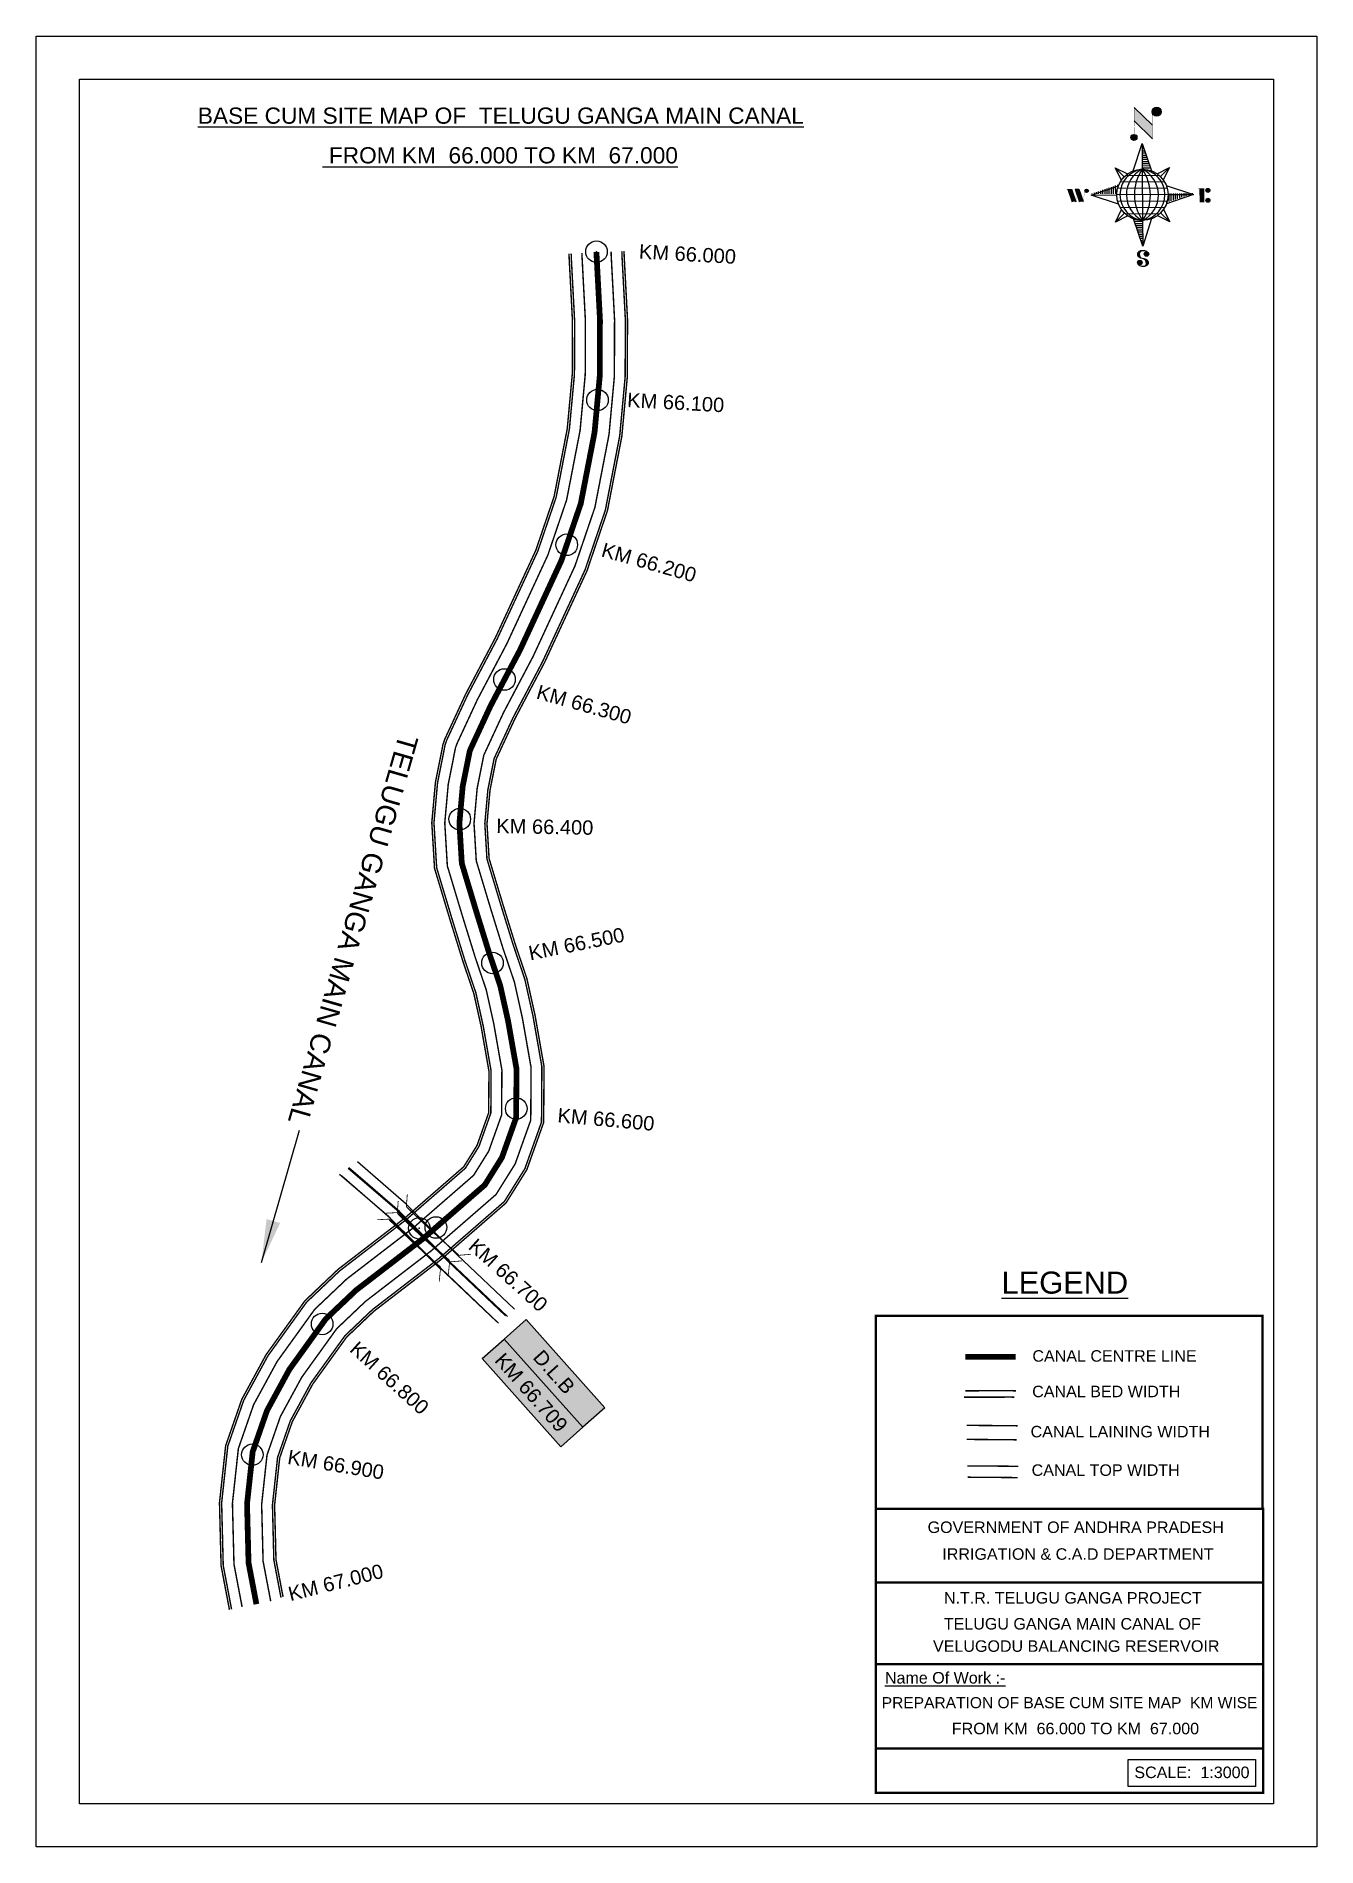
# Model space of a CAD drawing. Header units: inches. Extents: x 263073 to 263964, y 1678353 to 1679613.
import ezdxf

# ---------------------------------------------------------------- set-up
doc = ezdxf.new("R2010")
doc.units = ezdxf.units.IN
doc.header["$MEASUREMENT"] = 0
doc.header["$PDMODE"] = 32
doc.header["$PDSIZE"] = 15
for name, color, linetype in [('AQUADUCT', 1, 'Continuous'), ('bed with', 5, 'Continuous'), ('bord', 1, 'Continuous'), ('canal', 1, 'Continuous'), ('chainage', 7, 'Continuous'), ('FRAME 025', 7, 'Continuous'), ('laying', 4, 'Continuous'), ('lining', 4, 'Continuous'), ('ROAD', 6, 'Continuous'), ('SLB', 11, 'Continuous'), ('Stu coo', 3, 'Continuous'), ('TEXT', 7, 'Continuous'), ('top of bund', 1, 'Continuous'), ('V', 6, 'Continuous'), ('ZSTU', 7, 'Continuous')]:
    doc.layers.add(name, color=color, linetype=linetype)
doc.styles.get("Standard").update_dxf_attribs({"font": 'arial.ttf'})
doc.dimstyles.get("Standard").update_dxf_attribs({"dimtxt": 0.18, "dimasz": 0.18, "dimexe": 0.18, "dimexo": 0.0625, "dimgap": 0.09, "dimtad": 0, "dimtih": 1, "dimtoh": 1, "dimdec": 4, "dimzin": 0, "dimdsep": 46, "dimtxsty": 'Standard', "dimcen": 0.09, "dimadec": 0, "dimazin": 0, "dimtfac": 1, "dimtdec": 4, "dimtofl": 0, "dimtmove": 0, "dimatfit": 3, "dimfxl": 1, "dimtolj": 1, "dimtzin": 0, "dimarcsym": 0})
pattern_1 = [(267.2971131487395, (-8720374.9383359, 50637915.13839893), (10.53672553373347, -0.4974314379093613), [])]
pattern_2 = [(357.2971131487395, (-8720374.9383359, 50637915.13839893), (0.4974314379093601, 10.53672553373348), [])]

# ---------------------------------------------------------------- blocks, each defined once
blk = doc.blocks.new('FGDFGDFG6YURT')
at = {"layer": 'ROAD', "color": 1, "linetype": 'Continuous', "lineweight": 25}
for points in [[(386103.5284786596, 1482907.418250796, 0), (386134.4943898718, 1482913.048692988, 0), (386162.3338302057, 1482917.432879298, 0), (386187.03831635, 1482923.149040827, 0)], [(386104.349895274, 1482907.665549859, 0), (386135.2697901193, 1482913.287625029, 0), (386163.2020570702, 1482917.686429777, 0), (386188.0436620642, 1482923.434318075, 0)], [(386104.2356023123, 1482903.529261708, 0), (386135.1554971575, 1482909.151336877, 0), (386163.0877641085, 1482913.550141626, 0), (386187.9293691025, 1482919.298029924, 0)]]:
    blk.add_polyline3d(points, dxfattribs=at)
at = {"layer": 'SLB'}
for points, const_width in [([(386134.5918138346, 1482913.396780385), (386134.2422434629, 1482913.414116911), (386130.6310287907, 1482916.63665141)], 0.2999999999999999), ([(386134.5918138346, 1482913.396780385), (386148.2388681522, 1482915.445660189), (386161.8187230226, 1482917.900765421)], 0.4999999999999999), ([(386161.9926194173, 1482918.187514973), (386148.4127645467, 1482915.732409741), (386134.9121982792, 1482912.873264684)], 0.4999999999999999), ([(386161.8187230226, 1482917.900765421), (386162.1664906862, 1482917.940232523), (386164.805117545, 1482921.997725382)], 0.2999999999999999), ([(386134.7979053175, 1482908.736976533), (386134.4514698859, 1482908.687151922), (386131.9350661394, 1482904.552746017)], 0.2999999999999999), ([(386161.8783264555, 1482914.051226821), (386148.298471585, 1482911.59612159), (386134.7979053175, 1482908.736976533)], 0.4999999999999999), ([(386161.8783264555, 1482914.051226821), (386162.2282584353, 1482914.044326869), (386165.9340047213, 1482910.930961412)], 0.2999999999999999)]:
    blk.add_lwpolyline(points, dxfattribs=dict(at, const_width=const_width))
blk = doc.blocks.new('*X7')
at = {"color": 0, "linetype": 'Continuous'}
for p, q in [((6321.563175437702, 239.2074203663178), (6322.581924588794, 240.2261695174094)), ((6321.571094283617, 239.3921159075293), (6322.524536642279, 240.3455582661906)), ((6321.579013129532, 239.5768114487408), (6322.467148695763, 240.4649470149719)), ((6321.586931975447, 239.7615069899523), (6322.409760749248, 240.5843357637531)), ((6321.594850821361, 239.9462025311638), (6322.352372802732, 240.7037245125344)), ((6321.602769667276, 240.1308980723753), (6322.294984856217, 240.8231132613157)), ((6321.610688513191, 240.3155936135868), (6322.322610836808, 241.0275159372032)), ((6321.618607359106, 240.5002891547983), (6322.339575221931, 241.2212570176224)), ((6321.670405508729, 239.1378737420482), (6322.639312535309, 240.1067807686281)), ((6321.756101028845, 239.046792566867), (6322.694551492757, 239.9852430307802)), ((6321.767025283511, 240.8254837745006), (6322.356539607053, 241.4149980980416)), ((6321.841796548961, 238.9557113916858), (6322.784401525116, 239.8983163678416)), ((6321.927492069076, 238.8646302165046), (6322.874251557474, 239.8113897049031)), ((6322.013187589191, 238.7735490413234), (6322.964101589832, 239.7244630419646)), ((6322.075863133939, 241.3110983202248), (6322.373503992176, 241.6087391784607)), ((6322.098883109306, 238.6824678661422), (6323.053951622191, 239.637536379026)), ((6322.184578629423, 238.591386690961), (6323.143801654548, 239.5506097160875)), ((6322.270274149538, 238.5003055157798), (6323.233651686906, 239.463683053149)), ((6322.405772691616, 238.4590273625623), (6323.316199320379, 239.3694539913255)), ((6322.536564177177, 238.4130421528257), (6323.436926723143, 239.3134046987925)), ((6322.667355662737, 238.3670569430892), (6323.557654125907, 239.2573554062594)), ((6322.798147148297, 238.3210717333527), (6323.67838152867, 239.2013061137264)), ((6322.928938633857, 238.2750865236161), (6323.799108931434, 239.1452568211934)), ((6323.059730119417, 238.2291013138795), (6323.919836334197, 239.0892075286604)), ((6323.190521604977, 238.183116104143), (6324.040563736961, 239.0331582361274)), ((6323.334898284248, 238.1507160881169), (6324.161291139725, 238.9771089435944)), ((6323.500484499982, 238.1395256085544), (6324.282018542488, 238.9210596510615)), ((6323.666070715716, 238.1283351289918), (6324.389078986148, 238.8513433994243)), ((6323.83165693145, 238.1171446494292), (6324.558435473549, 238.8439231915289)), ((6324.097210919775, 238.2059219424567), (6324.727791960951, 238.8365029836336)), ((6324.341779298861, 238.2737136262468), (6324.897148448353, 238.8290827757383)), ((6324.586347677948, 238.341505310037), (6325.066504935754, 238.821662567843)), ((6324.830916057034, 238.4092969938271), (6325.235861423155, 238.8142423599477)), ((6325.075484436121, 238.4770886776172), (6325.405217910557, 238.8068221520524)), ((6325.401209342145, 238.6260368883443), (6325.574574397958, 238.7994019441571))]:
    blk.add_line(p, q, dxfattribs=at)
blk = doc.blocks.new('*X6')
at = {"color": 0, "linetype": 'Continuous'}
for p, q in [((6324.425409812192, 240.3018877878409), (6324.530098087213, 240.4065760628617)), ((6324.560821561592, 240.2605228419445), (6324.762767368324, 240.4624686486762)), ((6324.696233310992, 240.2191578960481), (6324.995436649435, 240.5183612344908)), ((6324.831645060392, 240.1777929501517), (6325.228105930546, 240.5742538203053)), ((6324.967056809793, 240.1364280042552), (6325.451206401633, 240.6205775960956)), ((6325.102468559193, 240.0950630583588), (6325.626700194168, 240.619294693334)), ((6325.231508829004, 240.0473266328736), (6325.802193986703, 240.6180117905725)), ((6325.335045025791, 239.9740861343645), (6325.976788801136, 240.6158299097086)), ((6325.438581222579, 239.9008456358553), (6326.100204563527, 240.5624689768027)), ((6325.542117419366, 239.8276051373462), (6326.223620325917, 240.5091080438968)), ((6325.645653616154, 239.754364638837), (6326.347036088308, 240.455747110991)), ((6325.749189812941, 239.6811241403279), (6326.470451850699, 240.4023861780851)), ((6325.852726009729, 239.6078836418188), (6326.593867613089, 240.3490252451792)), ((6325.951486090436, 239.5298670272285), (6326.71728337548, 240.2956643122733)), ((6326.036566250415, 239.4381704919113), (6326.840699137871, 240.2423033793674)), ((6326.121646410395, 239.346473956594), (6326.964114900262, 240.1889424464615)), ((6326.206726570374, 239.2547774212767), (6327.055858370612, 240.1039092215148)), ((6326.291806730354, 239.1630808859595), (6327.135785134496, 240.0070592901021)), ((6326.376886890333, 239.0713843506422), (6327.21571189838, 239.9102093586895)), ((6326.461967050313, 238.9796878153249), (6327.295638662264, 239.8133594272769)), ((6326.547047210292, 238.8879912800077), (6327.375565426148, 239.7165094958642)), ((6326.632127370272, 238.7962947446904), (6327.455492190032, 239.6196595644516)), ((6326.717207530251, 238.7045982093731), (6327.535418953916, 239.5228096330389)), ((6326.788410008449, 236.4777036487165), (6327.354219516036, 237.0435131563033)), ((6326.792225928501, 238.6028399123283), (6327.6153457178, 239.4259597016263)), ((6326.838137672734, 238.4719749612643), (6327.695272481684, 239.3291097702136)), ((6326.884049416966, 238.3411100102004), (6327.775199245568, 239.2322598388009)), ((6326.916746160023, 236.7828164955863), (6327.582476853365, 237.4485471889285)), ((6326.9299611612, 238.2102450591364), (6327.853734496604, 239.1340183945408)), ((6326.975872905432, 238.0793801080725), (6327.849127438164, 238.952634640804)), ((6327.003134980726, 237.9298654880686), (6327.844520379724, 238.7712508870673)), ((6327.012515933215, 237.7624697452613), (6327.839913321284, 238.5898671333306)), ((6327.021896885704, 237.5950740024541), (6327.835306262844, 238.4084833795939)), ((6327.031277838193, 237.4276782596467), (6327.830699204404, 238.2270996258572)), ((6327.040658790683, 237.2602825168395), (6327.826092145964, 238.0457158721205)), ((6327.045082311595, 237.087929342456), (6327.810734190693, 237.8535812215537))]:
    blk.add_line(p, q, dxfattribs=at)
blk = doc.blocks.new('H')
at = {"layer": 'bord', "extrusion": (0.0004278845142637609, 0.00479197890903182, 0.9999884268595202)}
h = blk.add_hatch(dxfattribs=at)
h.set_pattern_fill('LINE', color=8, scale=84.38768555040302, angle=-2.702886851260515, style=0)
h.set_pattern_definition(pattern_2)
h.paths.add_polyline_path([(-492.4668010775931, 785.5898788240738, -0.090992046448718), (-447.9625593584497, 775.2324968557805), (-486.4976985411486, 912.0312741750386)])
h = blk.add_hatch(dxfattribs=at)
h.set_pattern_fill('LINE', color=8, scale=84.38768555040302, angle=-92.70288685126052, style=0)
h.set_pattern_definition(pattern_1)
h.paths.add_polyline_path([(-624.8772989658173, 665.1175860036165, -0.09099204644210665), (-614.5199170010164, 709.6218277204316), (-751.3186943142209, 671.0866885515861)])
h = blk.add_hatch(dxfattribs=at)
h.set_pattern_fill('LINE', color=8, scale=84.38768555040302, angle=-92.70288685126052, style=0)
h.set_pattern_definition(pattern_1)
h.paths.add_polyline_path([(-245.5531129193259, 647.210278397426), (-371.9945082624909, 653.17938094493, -0.09099204644878103), (-382.3518902289215, 608.6751392250881)])
h = blk.add_hatch(dxfattribs=at)
h.set_pattern_fill('LINE', color=8, scale=84.38768555040302, angle=-2.702886851260515, style=0)
h.set_pattern_definition(pattern_2)
h.paths.add_polyline_path([(-504.4050061509479, 532.7070881242398, -0.090992046448718), (-548.909247870557, 543.064470092766), (-510.3741086877417, 406.2656927765347)])
at = {"layer": 'bord', "extrusion": (0.0004278845142637604, 0.00479197890903182, 0.9999884268595203)}
for p, q in [((-516.2384251924814, 1087.08582315594, -1217.145331720205), (-431.5311611755169, 993.9857607749291, -1216.735438367611)), ((-519.3860571105615, 1020.408509141766, -1216.824464901347), (-434.678793075087, 927.3084467682056, -1216.414571548796)), ((-538.2690597721958, 773.6536562892143, -1215.633927328097), (-487.0181812191731, 906.212239655666, -1216.291082326422)), ((-487.0181812191731, 906.212239655666, -1216.291082326422), (-492.9870239489828, 779.7722960542887, -1215.682623766277)), ((-487.0181812191731, 906.212239655666, -1216.291082326422), (-448.4827650671941, 769.4150330077391, -1215.652034309381)), ((-626.736305744329, 793.7732813858893, -1215.692487060367), (-566.811349663476, 760.1895317081362, -1215.557193835181)), ((-626.736305744329, 793.7732813858893, -1215.692487060367), (-584.1428260545363, 746.9596384149045, -1215.486379775655)), ((-598.946746484784, 730.9517588270828, -1215.4033350249), (-626.736305744329, 793.7732813858893, -1215.692487060367)), ((-421.3357812265749, 753.3219341966324, -1215.586531535218), (-358.5136001041974, 781.1110481221694, -1215.746578873753)), ((-358.5136001041974, 781.1110481221694, -1215.746578873753), (-405.3276889660046, 738.5181495659053, -1215.522440984547)), ((-358.5136001041974, 781.1110481221694, -1215.746578873753), (-392.0976094479556, 721.1868434431963, -1215.445049781629)), ((-864.6667208376457, 700.9117660832126, -1215.145683569252), (-846.8602190883248, 637.7003116968554, -1214.850391321915)), ((-846.885899517627, 700.0723706756253, -1215.149269383754), (-829.079397758178, 636.8609162860084, -1214.853977136408)), ((-829.1050781964441, 699.2329752675723, -1215.152855198257), (-811.2985764592304, 636.0215208844747, -1214.857562950931)), ((-829.1050781964441, 699.2329752675723, -1215.152855198257), (-811.3242568973801, 698.393579858588, -1215.156441012743)), ((-811.3242568973801, 698.393579858588, -1215.156441012743), (-793.5177551378147, 635.1821254740935, -1214.861148765422)), ((-751.8386587080895, 665.2704204607289, -1215.023166955395), (-615.0399729244527, 703.8051171880215, -1215.266361263119)), ((-751.8386587080895, 665.2704204607289, -1215.023166955395), (-625.3972626964678, 659.3013864478562, -1215.048666080719)), ((-619.2784603905748, 614.0198538512923, -1214.834293591338), (-751.8386587080895, 665.2704204607289, -1215.023166955395)), ((-246.0730746499612, 641.3942844460253, -1215.12516345687), (-382.8717604242847, 602.859587718267, -1214.881969149149)), ((-378.6332729603746, 692.6448510554619, -1215.314036820931), (-246.0730746499612, 641.3942844460253, -1215.12516345687)), ((-372.5144706616993, 647.363318458898, -1215.099664331546), (-246.0730746499612, 641.3942844460253, -1215.12516345687)), ((-213.4791469212505, 669.2951450282708, -1215.272811938016), (-216.710715676134, 600.8397693103179, -1214.943388670676)), ((-197.1518122339039, 599.9164343632292, -1214.947333066632), (-193.9202434780891, 668.3718100786209, -1215.276756333961)), ((-639.398133254319, 525.5536567845847, -1214.401751538512), (-605.8141239105607, 585.4778614635579, -1214.703280630637)), ((-639.398133254319, 525.5536567845847, -1214.401751538512), (-592.5840443923953, 568.1465553403832, -1214.625889427719)), ((-576.5759521321743, 553.3427707091905, -1214.561798877043), (-639.398133254319, 525.5536567845847, -1214.401751538512)), ((-510.8935521394596, 400.4524652508553, -1213.857248085843), (-549.4289682914387, 537.2496718976181, -1214.496296102879)), ((-371.1754276144202, 512.8914235194679, -1214.455843351893), (-431.1003836950404, 546.475173198618, -1214.591136577086)), ((-371.1754276144202, 512.8914235194679, -1214.455843351893), (-413.7689073036308, 559.7050664918497, -1214.661950636613)), ((-398.9649868734996, 575.7129460782744, -1214.74499538736), (-371.1754276144202, 512.8914235194679, -1214.455843351893)), ((-459.6426735860878, 533.0110486173071, -1214.514403084168), (-510.8935521394596, 400.4524652508553, -1213.857248085843)), ((-504.9247094094171, 526.8924088519998, -1214.465706645989), (-510.8935521394596, 400.4524652508553, -1213.857248085843))]:
    blk.add_line(p, q, dxfattribs=at)
at = {"layer": 'bord', "color": 8, "linetype": 'ByBlock', "extrusion": (0.0004278845142637604, 0.00479197890903182, 0.9999884268595203)}
for p, q in [((-386.4701403837535, 711.3830894059502, -1215.400477790083), (-605.4730712235323, 721.7215742594562, -1215.35631111762)), ((-410.8462962137419, 744.2142448802479, -1215.547375515144), (-578.1125475389999, 752.110393114388, -1215.51364266185)), ((-492.9872379411827, 779.772306161467, -1215.682623723144), (-504.9247094094171, 526.8924088519998, -1214.465706645989)), ((-372.5145726100891, 647.3634304928128, -1215.099664824794), (-625.3973747401615, 659.3012845208868, -1215.048665544341)), ((-378.0217974673142, 615.9429816137999, -1214.946740470406), (-622.87451776542, 627.5017590741627, -1214.897360629442)), ((-375.037429585529, 679.1629559395369, -1215.250969739694), (-619.8901498829364, 690.7217333998997, -1215.201589898729)), ((-392.4388761268347, 584.9431407540105, -1214.792019251512), (-611.441806967312, 595.2816256079823, -1214.747852579053)), ((-419.7993998112506, 554.5543218990788, -1214.634687707282), (-587.06565113744, 562.4504701336846, -1214.600954853988))]:
    blk.add_line(p, q, dxfattribs=at)
at = {"layer": 'bord', "extrusion": (0.0004278845142637604, 0.00479197890903182, 0.9999884268595203)}
for points, const_width, elevation in [([(-522.0131121619479, 959.550775259228), (-515.7175743466119, 1092.906934415961)], 1.60540055982536, -1212.142843617219), ([(-434.158262363472, 933.1277235058805), (-427.8627245295095, 1066.483882669366)], 1.60540055982536, -1212.142843617219), ([(-870.0736340994383, 707.00824508073), (-846.3658724653925, 705.889038352192)], 0.6421602239301444, -1212.142843617219), ([(-828.5594987093612, 642.6768581911618), (-855.2307305332708, 643.935965762368)], 0.6421602239301444, -1212.142843617219), ([(-828.5594987093612, 642.676858191162), (-820.953748198869, 677.9586989512691)], 0.6421602239301444, -1212.142843617223), ([(-810.7786774830411, 641.8374531447001), (-784.1074456587239, 640.5783455765209)], 0.6421602239301444, -1212.142843617222), ([(-792.9978562549747, 640.9980480956772), (-781.589230506466, 693.9208092413096)], 0.6421602239301444, -1212.142843617218), ([(-222.7385766651839, 675.5731321041832), (-173.8413183107752, 673.2647682324088)], 0.7063762463231584, -1212.142843617221), ([(-194.785239975681, 644.8497587676384), (-185.0057882997701, 644.3880859934699)], 0.7063762463231584, -1212.14284361722), ([(-177.0730277270245, 604.8086065300355), (-225.9702860934822, 607.1169704015771)], 0.7063762463231584, -1212.142843617222)]:
    blk.add_lwpolyline(points, dxfattribs=dict(at, const_width=const_width, elevation=elevation))
for points, const_width, elevation in [([(-413.6616245851993, 1073.140134249887, 1), (-397.6117714248124, 1057.729118476532, 1)], 22.25077962579039, -1212.14284361722), ([(-530.3419430367337, 949.5474510251247, 1), (-519.6420409089901, 939.2734405104861, 1)], 14.83385308386026, -1212.142843617223), ([(-775.9087905502321, 696.5833098740303, 1), (-769.4888492682775, 690.418903565154, 1)], 8.900311850316152, -1212.142843617216), ([(-177.8339587833615, 666.8757400336997, 1), (-170.7720233739972, 660.0948930920731, 1)], 9.790343035347762, -1212.142843617223), ([(-180.1423226412179, 617.9784816729323, 1), (-173.0803872516442, 611.1976347345654, 1)], 9.790343035347762, -1212.142843617219), ([(-489.8397168474219, 361.7280028313068, 1), (-498.0671858660056, 369.1142257457323, 1)], 11.05656073458609, -1212.142843617215), ([(-525.1949096693778, 321.5505605205689, 1), (-533.4223786795214, 328.9367834347616, 1)], 11.05656073458609, -1212.142843617218)]:
    blk.add_lwpolyline(points, format="xyb", close=True, dxfattribs=dict(at, const_width=const_width, elevation=elevation))
for points, elevation in [([(-537.0436544864716, 317.3909783906986), (-530.686771839954, 310.4778530870033), (-519.7848077441001, 306.8033377354246), (-504.8555995545785, 306.8996049665207), (-493.8614930827366, 309.9751672386152), (-486.3299612487816, 317.6739007300386), (-486.5193926708707, 325.7780890813514), (-490.6180678635317, 333.2605072774198), (-493.5031616341619, 336.2254691210802), (-502.816804350885, 340.8534958871466), (-522.4580017436219, 347.2728260433129), (-530.4257294404489, 351.5824209563287), (-533.6858260648524, 354.5525017987891), (-537.4013079778782, 362.629807892173), (-536.9549017110166, 373.3508360361672), (-530.0284934418471, 380.6827556172281), (-520.0052991440441, 384.0716307398478), (-503.5000552259427, 384.2213990291513), (-492.5323047870551, 379.8708521119993), (-487.1463343054379, 373.2710396641844)], -1212.142843617219), ([(-522.4539065143929, 347.5728294925347), (-526.1949835211592, 353.7751140225195), (-527.7518298353394, 360.6227161141025), (-527.9156661629893, 370.6019260344024), (-525.8991041315983, 375.4503632916039), (-521.3202371541029, 381.1640017041664), (-514.5251386848048, 384.3718976443916)], -1212.142843617221), ([(-504.8555995545785, 306.8996049665207), (-499.0047943263154, 312.3708361831504), (-496.9585419834797, 319.3942984564654), (-497.4612851235933, 326.5275708001649), (-501.2415295758961, 335.3559093211365), (-509.2361390522836, 343.1915685721062)], -1212.142843617219)]:
    blk.add_lwpolyline(points, dxfattribs=dict(at, elevation=elevation))
for centre, radius in [((-405.6366979898718, 1065.434626361347, -1212.142843617228), 22.25077962579068), ((-524.9919919744626, 944.4104457636145, -1212.142843617225), 14.83385308386045), ((-498.4359036135794, 659.1484834742021, -1212.142843617229), 126.5822129822759), ((-772.6988199003781, 693.5011067149355, -1212.142843617225), 8.900311850316273), ((-174.3029910778062, 663.4853165630027, -1212.142843617225), 9.7903430353479), ((-176.6113549475952, 614.5880582008385, -1212.142843617227), 9.7903430353479), ((-493.9534513636986, 365.4211142832808, -1212.142843617226), 11.05656073458623), ((-529.3086441806488, 325.2436719765011, -1212.142843617227), 11.05656073458623)]:
    blk.add_circle(centre, radius, dxfattribs=at)
at = {"layer": 'bord', "color": 8, "linetype": 'ByBlock', "extrusion": (0.0004278845142637604, 0.00479197890903182, 0.9999884268595203)}
for centre, radius, start, end in [((-481.5018944916621, 658.3490694805806, -1212.142843617225), 127.7124113124745, 94.925359787212, 259.6690604518324), ((-436.7958279077627, 656.2386032006533, -1212.142843617224), 140.8227119427793, 113.2864437035868, 241.3079765329169), ((-315.8862391595549, 650.5307512261786, -1212.142843617227), 222.3100112361417, 142.5891607921548, 212.0052594442485), ((-560.0761933124097, 662.0583738566748, -1212.142843617224), 140.8227119427793, 293.2864437035868, 61.30797653291689), ((-680.9857820597445, 667.7662258302183, -1212.142843617228), 222.3100112361417, 322.5891607921548, 32.00525944424854), ((-515.3701267285685, 659.9479075753505, -1212.142843617227), 127.7124113124745, 274.925359787212, 79.66906045183244)]:
    blk.add_arc(centre, radius, start, end, dxfattribs=at)
at = {"layer": 'bord', "extrusion": (0.0004278845142637604, 0.00479197890903182, 0.9999884268595203)}
for points in [[(-515.7175743148887, 1092.906934417125, -1212.142843617227), (-431.0104934413977, 999.8058030862261, -1212.142843617227), (-518.8653432401063, 1026.22885483189, -1212.142843617227), (-434.1582623484545, 933.1277235084416, -1212.142843617227)], [(-864.1466936911305, 706.7284433981881, -1212.142843617225), (-846.3658724649268, 705.889038353589, -1212.142843617225), (-846.34031992468, 643.5162632348297, -1212.142843617225), (-828.5594986876497, 642.6768581867381, -1212.142843617225)], [(-828.5850512369768, 705.049633307593, -1212.142843617229), (-810.804230031204, 704.2102282608984, -1212.142843617229), (-810.778677482168, 641.8374531481927, -1212.142843617229), (-792.9978562541016, 640.9980480994025, -1212.142843617229)], [(-193.4002216503151, 674.1881137788835, -1212.142843617225), (-196.6319310673212, 605.7319520774413, -1212.142843617225), (-212.9591249906118, 675.1114593302475, -1212.142843617225), (-216.1908344065701, 606.6552976257785, -1212.142843617225)]]:
    blk.add_solid(points, dxfattribs=at)
at = {"layer": 'bord', "extrusion": (0.0004278845142637604, 0.00479197890903182, 0.9999884268595203), "xscale": 7.977342409717546, "yscale": 7.977342408231451, "zscale": 7.977342408476333, "rotation": 138.0840426661453}
for name, p in [('*X6', (38300.50170925955, -31929.38484708802, -1212.14284361722)), ('*X7', (38314.39702652739, -31950.87734303279, -1212.142843617221))]:
    blk.add_blockref(name, p, dxfattribs=at)

msp = doc.modelspace()

# ---------------------------------------------------------------- hatches: boundary and pattern name
at = {"layer": 'ZSTU'}
h = msp.add_hatch(color=135, dxfattribs=at)
h.set_gradient(color1=(141, 177, 78), color2=(107, 135, 59), one_color=1, tint=0.3799999952316284, name='CYLINDER')
h.paths.add_polyline_path([(263398.4178185162, 1678705.901612053), (263453.2789394124, 1678644.552329895), (263468.569053166, 1678658.154104104), (263413.7079322707, 1678719.503386263)])
h.paths.add_polyline_path([(263414.3959398532, 1678693.005409224), (263440.9412198536, 1678663.165158634), (263452.1485146525, 1678673.13494014), (263425.6032346521, 1678702.975190731)], flags=24)
h = msp.add_hatch(color=252, dxfattribs=at)
h.set_gradient(color1=(167, 88, 159), color2=(127, 67, 121), one_color=1, tint=0.3799999952316284, name='CYLINDER')
h.paths.add_polyline_path([(263437.9888256582, 1678630.950555686), (263453.2789394124, 1678644.552329895), (263398.4178185163, 1678705.901612054), (263383.1277047626, 1678692.299837844)])
h.paths.add_polyline_path([(263387.4926812325, 1678690.78720116), (263435.7933030062, 1678636.491196094), (263447.2375869857, 1678646.671798355), (263398.936965212, 1678700.967803422)], flags=24)

# ---------------------------------------------------------------- linework, layer by layer
at = {"linetype": 'ByBlock'}
for points in [[(263072.9058086426, 1678352.600038801), (263072.9058086426, 1679612.600038801), (263963.9058086426, 1679612.600038801), (263963.9058086426, 1678352.600038801)], [(263933.9058086426, 1679582.600038801), (263933.9058086426, 1678382.600038801), (263102.9058086426, 1678382.600038801), (263102.9058086426, 1679582.600038801)]]:
    msp.add_lwpolyline(points, close=True, dxfattribs=at)
for p in [(263462.7442197299, 1679462.635407782), (263463.469983827, 1679359.413103018), (263442.0523927786, 1679258.684525924), (263398.7239542548, 1679164.952696542), (263367.5995038766, 1679067.74676549), (263390.3975452936, 1678967.67654895), (263406.8964358816, 1678866.316454927), (263350.9926347564, 1678783.598696334), (263350.9926347564, 1678783.598696334), (263271.8697029996, 1678716.453786675), (263223.2999546665, 1678625.459612961)]:
    msp.add_point(p)
at = {"color": 2}
msp.add_point((263339.4552745576, 1678783.02), dxfattribs=at)
at = {"layer": 'bed with', "const_width": 1}
for points in [[(263452.6178496564, 1679461.669904164), (263452.7019449449, 1679458.754734951), (263455.0074484964, 1679414.806696207), (263454.8897254913, 1679376.890078307), (263451.3266055487, 1679338.280340929), (263441.9477642089, 1679289.87880301), (263428.8708452245, 1679251.457528016), (263400.3861170183, 1679189.887064983), (263379.820509278, 1679150.84470809), (263365.5515150798, 1679120.049466111), (263364.6362340653, 1679117.403759379), (263359.5874149476, 1679092.050432005), (263357.1700320772, 1679065.083113058), (263358.9634027711, 1679035.18183818), (263369.4944480413, 1679000.182512447), (263378.2903045306, 1678971.777046351), (263386.0299490651, 1678948.944455984), (263391.2484553495, 1678925.447131233), (263396.9185932725, 1678893.151115589), (263396.7175422038, 1678861.850784312), (263387.7488851054, 1678836.693868459), (263377.227035645, 1678819.868097939), (263335.0591723438, 1678783.192516512), (263288.8073064636, 1678747.604738116), (263266.6826210179, 1678726.618235947), (263240.445664675, 1678690.198180163), (263224.1710308086, 1678660.266065035), (263213.5515455238, 1678629.718130591), (263209.4293634933, 1678591.627068154), (263210.5065116958, 1678549.202565031), (263216.151526127, 1678519.498179919)], [(263472.8984431434, 1679462.63537337), (263472.9866041702, 1679459.579265049), (263475.3091006188, 1679415.307303793), (263475.186823624, 1679375.923921693), (263471.4479435664, 1679335.409659071), (263461.6127849062, 1679284.65319699), (263447.7437038906, 1679243.904471984), (263418.5904320969, 1679180.888935017), (263398.0220398372, 1679141.84129191), (263384.4010340354, 1679112.444533888), (263384.2743150498, 1679112.078240621), (263379.7091341676, 1679089.153567995), (263377.5245170379, 1679064.782886942), (263379.085146344, 1679038.762161819), (263388.9101010738, 1679006.109487553), (263397.6022445845, 1678978.038953649), (263405.60860005, 1678954.419544016), (263411.1640937657, 1678929.404868767), (263417.2299558426, 1678894.854884411), (263416.9950069113, 1678858.277215688), (263406.1296640097, 1678827.800131541), (263392.8335134701, 1678806.537902061), (263347.9213767714, 1678767.475483489), (263302.0172426515, 1678732.155261884), (263282.0379280972, 1678713.203764053), (263257.6668844402, 1678679.373819837), (263242.7995183066, 1678652.029934966), (263233.4850035913, 1678625.235869409), (263229.7571856219, 1678590.788931847), (263230.7580374193, 1678551.369434969), (263236.0546860127, 1678523.498170593)], [(263753.5000615737, 1678665.508536465), (263751.4447411967, 1678665.536094961), (263718.6524063223, 1678665.513075575), (263718.4159529634, 1678665.522242819)], [(263754.6205157287, 1678669.913794384), (263751.4728203245, 1678669.955999847), (263719.3135795667, 1678669.933424878)]]:
    msp.add_lwpolyline(points, dxfattribs=at)
at = {"layer": 'canal', "color": 6, "const_width": 4}
for points in [[(263754.4638480262, 1678693.53047958), (263751.8623401352, 1678693.565361559), (263719.2673758995, 1678693.542480723)], [(263719.2673758995, 1678693.542480723), (263754.4638480262, 1678693.53047958)]]:
    msp.add_lwpolyline(points, dxfattribs=at)
at = {"layer": 'FRAME 025', "lineweight": -3, "const_width": 1.636994106223717}
for points in [[(263657.1065406009, 1678722.002798335), (263926.2147057754, 1678722.002798335), (263926.2147057754, 1678587.774444407), (263657.1065406009, 1678587.774444407)], [(263657.106540601, 1678587.774444407), (263926.5802410013, 1678587.774444407), (263926.5802410013, 1678390.228544637), (263657.106540601, 1678390.228544637)]]:
    msp.add_lwpolyline(points, close=True, dxfattribs=at)
for points in [[(263657.106540601, 1678536.484202366), (263926.5802410013, 1678536.484202366)], [(263657.106540601, 1678479.620407456), (263926.5802410013, 1678479.620407456)], [(263657.106540601, 1678420.98990433), (263926.5802410013, 1678420.98990433)]]:
    msp.add_lwpolyline(points, dxfattribs=at)
at = {"layer": 'lining', "const_width": 1}
for points in [[(263445.125658523, 1679461.291053684), (263445.2076127188, 1679458.450105605), (263447.5068381063, 1679414.621742665), (263447.3907976098, 1679377.247032721), (263443.8926136703, 1679339.340937675), (263434.6823624733, 1679291.809445628), (263421.8981141903, 1679254.248065959), (263393.6603848465, 1679193.211497237), (263373.0958058694, 1679154.171093378), (263358.5874070912, 1679122.859170135), (263357.3807854258, 1679119.37131557), (263352.1532822308, 1679093.12070196), (263349.6499021657, 1679065.194034037), (263351.5292610569, 1679033.85905851), (263362.3211772165, 1678997.992743319), (263371.1553513089, 1678969.463533802), (263378.7964573219, 1678946.921640209), (263383.8904608608, 1678923.984912932), (263389.4143952786, 1678892.521644349), (263389.2258680509, 1678863.171068285), (263380.9579569388, 1678839.979731852), (263371.4610955619, 1678824.793047155), (263330.3071263731, 1678788.999302111), (263283.9267881676, 1678753.312672684), (263261.0094780084, 1678731.574321621), (263234.0831450573, 1678694.197328067), (263217.2885846886, 1678663.308970233), (263206.18696742, 1678631.374138417), (263201.9190843817, 1678591.936724425), (263203.0244209112, 1678548.40199732), (263208.8395802417, 1678517.802300128)], [(263480.3930983242, 1679462.928807468), (263480.4809363963, 1679459.883894395), (263482.8097110089, 1679415.492257335), (263482.6857515054, 1679375.566967279), (263478.8819354449, 1679334.349062325), (263468.8781866417, 1679282.722554371), (263454.7164349248, 1679241.113934041), (263425.3161642686, 1679177.564502764), (263404.7467432457, 1679138.514906622), (263391.4876572853, 1679109.899241433), (263387.1432668844, 1679088.08329804), (263385.0446469494, 1679064.671965963), (263386.5192880582, 1679040.084941489), (263396.0833718986, 1679008.299256681), (263404.7371978064, 1678980.352466198), (263412.8420917932, 1678956.442359791), (263418.5220882544, 1678930.867087068), (263424.7341538365, 1678895.484355651), (263424.4866810642, 1678856.956931715), (263412.9205921763, 1678824.514268148), (263398.5994535532, 1678801.612952845), (263352.6734227422, 1678761.668697889), (263306.8977609476, 1678726.447327316), (263287.7110711067, 1678708.247678378), (263264.0294040579, 1678675.374671933), (263249.6819644265, 1678648.987029767), (263240.849581695, 1678623.579861583), (263237.2674647334, 1678590.479275575), (263238.2401282039, 1678552.170002679), (263243.2198653512, 1678525.966344251)], [(263720.2964919357, 1678636.113933324), (263747.1478039966, 1678635.908915795), (263755.1905721508, 1678635.816497797)], [(263720.3345379593, 1678645.876780716), (263745.0424130352, 1678645.692443935), (263755.7226894487, 1678645.56980525)]]:
    msp.add_lwpolyline(points, dxfattribs=at)
at = {"layer": 'top of bund', "const_width": 1}
for points in [[(263443.6250770681, 1679461.289578747), (263443.7087462735, 1679458.389179735), (263446.0067160283, 1679414.584751957), (263445.8910120334, 1679377.318423604), (263442.4058152946, 1679339.553057024), (263433.2292821263, 1679292.195574152), (263420.5035679835, 1679254.806173548), (263392.3152384121, 1679193.876383687), (263371.7508651877, 1679154.836370436), (263357.1945854935, 1679123.421110939), (263355.9296956979, 1679119.764826808), (263350.6664556874, 1679093.334755951), (263348.1458761834, 1679065.216218233), (263350.0424327141, 1679033.594502576), (263360.8865230515, 1678997.554789494), (263369.7283606644, 1678969.000831293), (263377.3497589733, 1678946.517077054), (263382.4188619631, 1678923.692469272), (263387.9135556798, 1678892.395750101), (263387.7275332203, 1678863.43512508), (263379.5997713055, 1678840.636904531), (263370.3079075452, 1678825.778036999), (263329.3567171788, 1678790.160659231), (263282.9506845083, 1678754.454259598), (263259.8748494065, 1678732.565538756), (263232.8106411337, 1678694.997157647), (263215.9120954646, 1678663.917551272), (263204.7140517993, 1678631.705339982), (263200.4170285594, 1678591.998655679), (263201.5280027543, 1678548.241883778), (263207.3703383958, 1678517.499183302)], [(263481.8879510059, 1679463.128870738), (263481.9798028416, 1679459.944820264), (263484.3098330869, 1679415.529248043), (263484.1855370817, 1679375.495576396), (263480.3687338206, 1679334.136942976), (263470.3312669889, 1679282.336425848), (263456.1109811317, 1679240.555826452), (263426.661310703, 1679176.899616313), (263406.0916839275, 1679137.849629564), (263392.9238433769, 1679109.430889571), (263388.6300934277, 1679087.869244049), (263386.5486729317, 1679064.649781767), (263388.006116401, 1679040.349497424), (263397.5180260636, 1679008.737210506), (263406.1641884507, 1678980.815168707), (263414.2887901418, 1678956.846922946), (263419.9936871522, 1678931.159530728), (263426.2349934353, 1678895.610249899), (263425.9850158949, 1678856.69287492), (263414.2787778096, 1678823.857095469), (263399.7526415698, 1678800.627963002), (263353.6238319363, 1678760.507340769), (263307.8738646068, 1678725.305740402), (263288.8456997087, 1678707.256461243), (263265.3019079815, 1678674.574842352), (263251.0584536506, 1678648.378448728), (263242.3224973158, 1678623.248660018), (263238.7695205558, 1678590.417344321), (263239.7365463609, 1678552.330116221), (263244.6448632687, 1678526.502275131)], [(263720.8604454289, 1678617.668746151), (263745.4429114485, 1678617.488837528), (263756.2798441768, 1678617.364405267)], [(263755.8512601032, 1678609.509637679), (263747.9357495967, 1678609.600597233), (263721.0023554243, 1678609.803038887)]]:
    msp.add_lwpolyline(points, dxfattribs=at)
at = {"layer": 'V', "color": 1, "const_width": 4}
msp.add_lwpolyline([(263462.751132465, 1679462.395777324), (263462.8442745575, 1679459.167), (263465.1582745576, 1679415.057), (263465.0382745576, 1679376.407), (263461.3872745576, 1679336.845), (263451.7802745575, 1679287.266), (263438.3072745575, 1679247.681), (263409.4882745576, 1679185.388), (263388.9212745576, 1679146.343), (263374.9762745576, 1679116.247), (263374.4552745576, 1679114.741), (263369.6482745575, 1679090.602), (263367.3472745576, 1679064.933), (263369.0242745576, 1679036.972), (263379.2022745576, 1679003.146), (263387.9462745576, 1678974.908), (263395.8192745575, 1678951.682), (263401.2062745576, 1678927.426), (263407.0742745575, 1678894.003), (263406.8562745576, 1678860.064), (263396.9392745575, 1678832.247), (263385.0302745575, 1678813.203), (263341.4902745576, 1678775.334), (263295.4122745576, 1678739.88), (263274.3602745576, 1678719.911), (263249.0562745576, 1678684.786), (263233.4852745576, 1678656.148), (263223.5182745575, 1678627.477), (263219.5932745576, 1678591.208), (263220.6322745576, 1678550.286), (263226.1174441605, 1678521.422727413)], dxfattribs=at)
at = {"layer": 'V', "color": 0}
msp.add_lwpolyline([(263832.6059109921, 1678413.368028258), (263921.3160453663, 1678413.368028258), (263921.3160453663, 1678394.615551954), (263832.6059109921, 1678394.615551954)], close=True, dxfattribs=at)
at = {"layer": 'ZSTU', "color": 135}
msp.add_lwpolyline([(263413.7079322707, 1678719.503386262), (263468.5690531659, 1678658.154104104), (263453.2789394125, 1678644.552329895), (263398.4178185163, 1678705.901612054)], close=True, dxfattribs=at)
at = {"layer": 'ZSTU', "color": 252}
msp.add_lwpolyline([(263398.4178185163, 1678705.901612054), (263453.2789394125, 1678644.552329895), (263437.9888256582, 1678630.950555686), (263383.1277047627, 1678692.299837844)], close=True, dxfattribs=at)

# ---------------------------------------------------------------- block references
at = {"layer": 'AQUADUCT', "color": 1, "xscale": 0.1408039184319789, "yscale": 0.1408039187081158, "zscale": 0.1408039184379445, "rotation": 3.078330572322649}
msp.add_blockref('H', (263917.6752628451, 1679414.162685869, 170.8847861942989), dxfattribs=at)
at = {"layer": 'laying', "color": 1, "linetype": 'ByBlock', "xscale": 1.760345254438495, "yscale": 1.760345254561273, "zscale": 1.760345254585044, "rotation": 126.1552684041117}
for p in [(2772102.09711484, 2670021.737930329), (2772108.413905728, 2670026.320354399)]:
    msp.add_blockref('FGDFGDFG6YURT', p, dxfattribs=at)

# ---------------------------------------------------------------- texts
at = {"layer": 'chainage', "color": 0}
for s, height, rotation, p in [('KM 66.000', 9.999999999999977, 356.8721232719248, (263492.0635636168, 1679457.840071249)), ('KM 66.100', 9.999999999999977, 356.8721232719248, (263483.8741374742, 1679354.558726387)), ('KM 66.200', 9.999999999999977, 344.2899247602865, (263465.4092340842, 1679250.7511663)), ('KM 66.300', 9.999999999999977, 344.2899247602865, (263420.2208309197, 1679151.851940582)), ('KM 66.400', 9.999999999999975, 358.9195765133634, (263392.9260326856, 1679058.091973132)), ('KM 66.500', 9.999999999999975, 11.36247051811782, (263416.6651784505, 1678969.403162437)), ('KM 66.600', 9.999999999999973, 354.8912213346245, (263435.2811568077, 1678856.829982819)), ('KM 66.700', 9.999999999999975, 317.9695281789566, (263372.8677945444, 1678769.340166893)), ('KM 66.800', 9.999999999999975, 317.9695281789566, (263290.2612958796, 1678697.798763584)), ('KM 66.900', 9.999999999999975, 350.6141334977434, (263247.2262294877, 1678619.141339827)), ('KM 67.000', 9.999999999999975, 14.18349804267909, (263249.7663206523, 1678523.462147044))]:
    msp.add_text(s, height=height, rotation=rotation, dxfattribs=at).set_placement(p)
at = {"layer": 'chainage', "color": 1}
msp.add_text('TELUGU GANGA MAIN CANAL', height=14.04243867787395, rotation=253.9886288741218, dxfattribs=at).set_placement((263325.4491723429, 1679127.820119808))
at = {"layer": 'chainage', "color": 0}
for s, height, p in [('%%ULEGEND', 15.33694249980499, (263744.5565840688, 1678737.547505064)), ('CANAL CENTRE LINE', 8, (263766.0333188557, 1678690.185749028)), ('CANAL BED WIDTH', 8, (263765.9037735675, 1678665.466693444)), ('CANAL LAINING WIDTH', 8, (263764.7794484124, 1678637.522997983)), ('CANAL TOP WIDTH', 8, (263765.4943464841, 1678610.73781603)), ('GOVERNMENT OF ANDHRA PRADESH ', 8, (263693.1145152088, 1678570.980099347)), ('IRRIGATION & C.A.D DEPARTMENT', 8, (263703.3557899334, 1678552.338504943)), ('N.T.R. TELUGU GANGA PROJECT', 8, (263704.4685199856, 1678521.825101232)), ('TELUGU GANGA MAIN CANAL OF', 8, (263704.3973500433, 1678503.794895052)), (' VELUGODU BALANCING RESERVOIR', 8, (263693.7758359081, 1678488.274990324)), ('%%UName Of Work :-', 8, (263663.4146585752, 1678466.21920465)), ('PREPARATION OF BASE CUM SITE MAP  KM WISE', 7.742718181745905, (263661.2253260618, 1678449.03641609)), (' FROM KM  66.000 TO KM  67.000', 8, (263706.8827003863, 1678430.897411424)), ('SCALE:  1:3000', 8, (263836.9677605734, 1678400.403108537))]:
    msp.add_text(s, height=height, dxfattribs=at).set_placement(p)
at = {"layer": 'Stu coo', "color": 0}
for s, p in [('D.L.B', (263417.9254525707, 1678692.799157009)), ('KM 66.709', (263391.2242424773, 1678690.689932032))]:
    msp.add_text(s, height=9.999999999999996, rotation=311.6556410225048, dxfattribs=at).set_placement(p)
at = {"layer": 'TEXT', "color": 0}
for s, p in [('%%UBASE CUM SITE MAP OF  TELUGU GANGA MAIN CANAL', (263185.3465996437, 1679551.681817016)), ('%%U FROM KM  66.000 TO KM  67.000', (263272.1388832646, 1679524.072617476))]:
    msp.add_text(s, height=11.29445192087996, dxfattribs=at).set_placement(p)

# ---------------------------------------------------------------- leaders
at = {"layer": 'chainage', "color": 1}
msp.add_leader([(263229.6171246679, 1678759.216516417), (263256.0218987776, 1678851.23198046)], dimstyle='Standard', override={"dimasz": 30, "dimgap": 0.09, "dimtad": 0}, dxfattribs=at)

doc.saveas('drawing.dxf')
